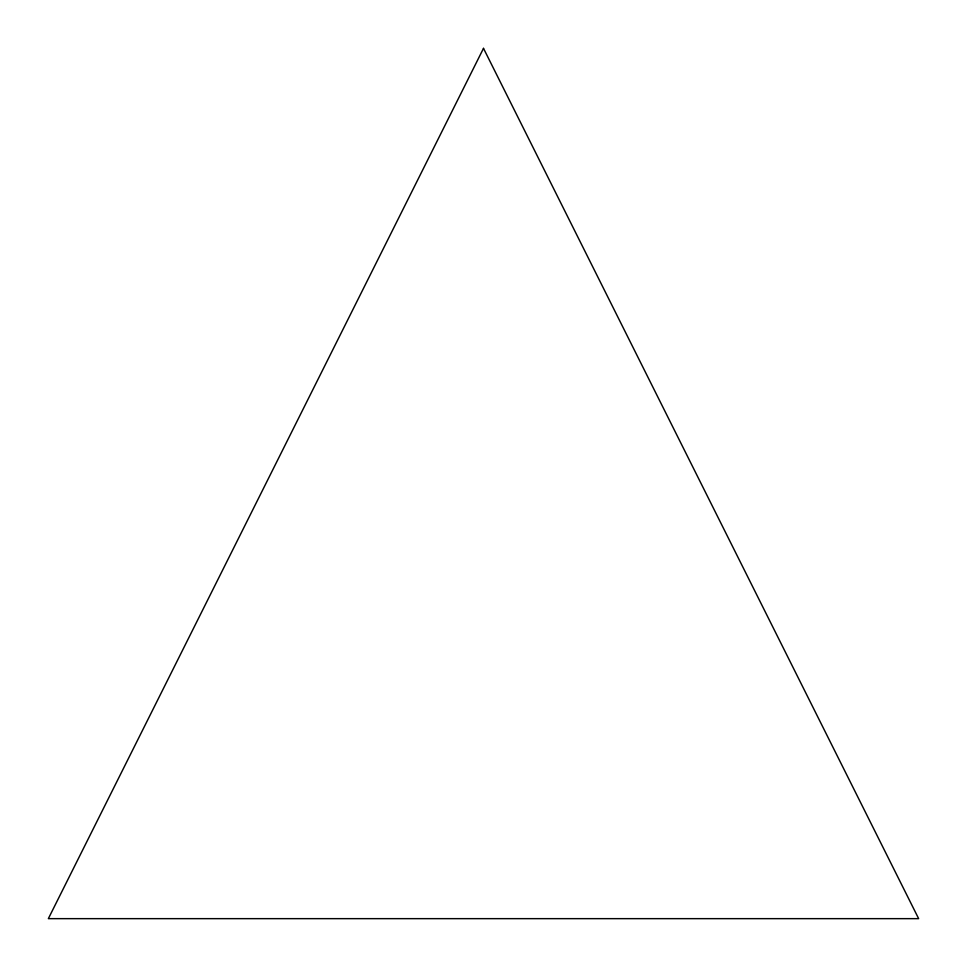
<?xml version="1.0" encoding="UTF-8"?>
<svg xmlns="http://www.w3.org/2000/svg" width="967" height="967" viewBox="0 0 967 967"><rect width="100%" height="100%" fill="white"/><g stroke="black" fill="none" stroke-linecap="round" stroke-linejoin="round"><path stroke-width="1.45" d="M483.5 48.35L48.35 918.65L918.65 918.65L483.5 48.35"/></g></svg>
